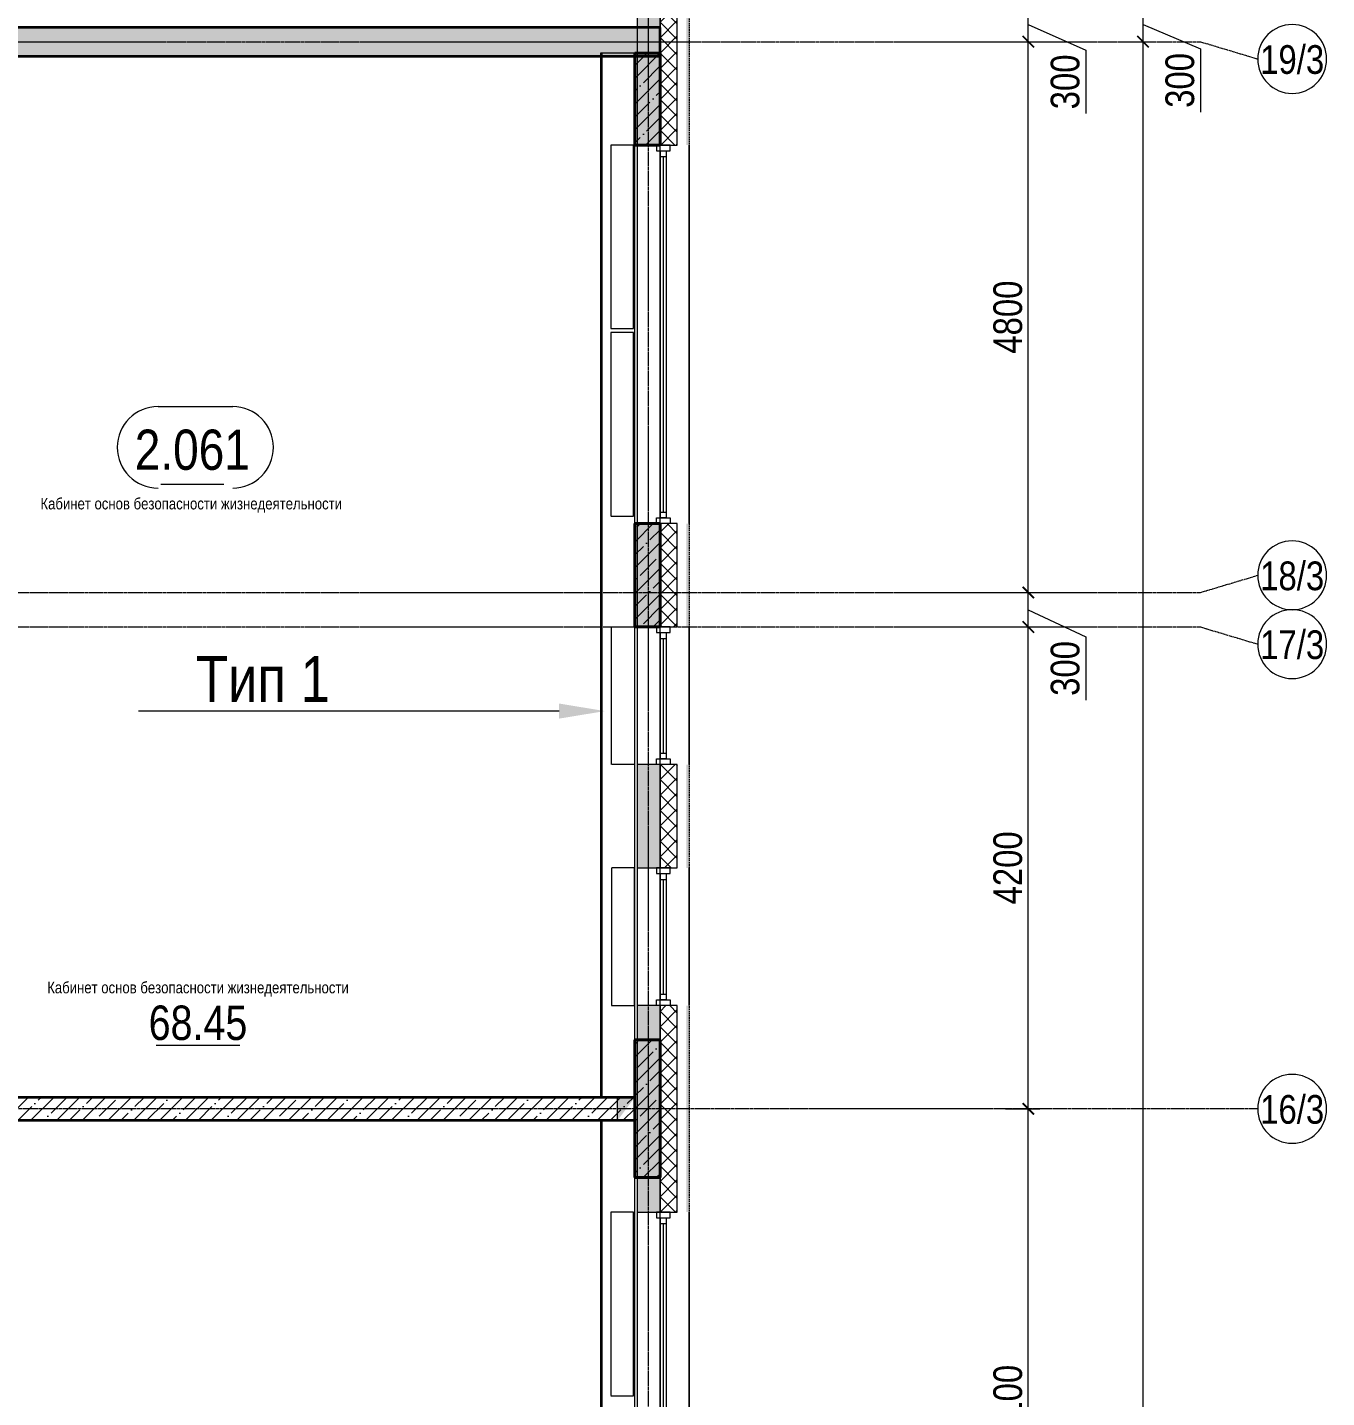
# Model space of a CAD drawing. Header units: millimetres. Extents: x -65509 to 912790, y 446 to 713294.
# Drawn here: x 251380 to 262705, y 184458 to 196400 of the extents above; entities that cross this region are included whole.
import ezdxf
from ezdxf import colors
from ezdxf.entities.mleader import LeaderData, LeaderLine
from ezdxf.enums import TextEntityAlignment as Align
from ezdxf.math import Vec2, Vec3

# ---------------------------------------------------------------- set-up
doc = ezdxf.new("R2010")
doc.units = ezdxf.units.MM
for name, pattern in [('CENTER2', [28.575, 19.05, -3.175, 3.175, -3.175]), ('DASHED', [19.05, 12.7, -6.35]), ('HIDDEN2', [4.7625, 3.175, -1.5875])]:
    doc.linetypes.add(name, pattern=pattern)
doc.layers.get('Defpoints').update_dxf_attribs({"color": 250})
for name, color, linetype, lineweight in [('A-AREA', 250, 'Continuous', 15), ('A-Wall_Материал_Газоблок_Контур', 250, 'Continuous', 0), ('АР_Area', 250, 'Continuous', 5), ('АР_Колонны', 250, 'Continuous', 30), ('АР_Окна', 250, 'Continuous', 5), ('АР_площадь пом', 250, 'Continuous', 5), ('АР_Стены ЖБ', 250, 'Continuous', 35), ('АР_Стены ПЕНОблок', 250, 'Continuous', 20), ('АР_Стены_дефшов', 250, 'Continuous', 0), ('АР_Утеплитель', 250, 'Continuous', 0), ('АР_Штриховка', 250, 'Continuous', 0), ('КМ_Фахверки', 250, 'Continuous', 25), ('ОВ_Отопление', 250, 'Continuous', 5), ('Размеры зашивки ГКЛ', 250, 'Continuous', 0), ('РД_Оси_100', 250, 'Continuous', 0), ('РД_Оси_размер', 250, 'Continuous', 0)]:
    doc.layers.add(name, color=color, linetype=linetype, lineweight=lineweight)
doc.layers.add('АР_Делит', color=250, linetype='Continuous', lineweight=0, plot=False)
doc.layers.add('АР_Отопительные приборы', color=1, linetype='HIDDEN2', lineweight=0, true_color=0xff0000)
doc.layers.add('Зашивка радиаторов тип 1 (фанера и МДФ)', color=7, linetype='Continuous', lineweight=0, true_color=0x000085)
doc.styles.add('style1', font='ARIALN.TTF')
doc.styles.add('ккк', font='isocpeur.ttf', dxfattribs={"width": 0.85, "oblique": 15})
doc.dimstyles.new('Dim100_ареал', dxfattribs={"dimscale": 100, "dimtxt": 2.5, "dimasz": 1, "dimexe": 1, "dimexo": 1, "dimgap": 0.5, "dimtad": 1, "dimzin": 12, "dimdsep": 46, "dimtxsty": 'style1', "dimblk": 'ARCHTICK', "dimcen": 1, "dimdle": 1, "dimclrd": 256, "dimclre": 256, "dimaunit": 1, "dimadec": 0, "dimazin": 3, "dimtfac": 1, "dimtmove": 1, "dimatfit": 3, "dimldrblk": 'OPEN30', "dimfxl": 4, "dimfxlon": 1, "dimtolj": 1, "dimtzin": 0, "dimlwd": 9, "dimlwe": 9, "dimarcsym": 0})
pattern_1 = [(45, (142195.16, 127275.07), (-112.2532, 112.2532), []), (45, (142307.41, 127275.07), (-112.2532, 112.2532), [198.4375, -39.6875, 0, -39.6875])]

# ---------------------------------------------------------------- blocks, each defined once
blk = doc.blocks.new('A-iden')
at = {"linetype": 'Continuous', "lineweight": 5}
blk.add_circle((0, -4), 3, dxfattribs=at)
at = {"color": 0, "linetype": 'Continuous', "lineweight": 20, "style": 'ккк', "width": 0.85}
blk.add_attdef('ID', text='', height=8, dxfattribs=at).set_placement((0.31, -3.85), align=Align.MIDDLE_CENTER)
blk = doc.blocks.new('_ArchTick')
at = {"color": 0, "linetype": 'ByBlock', "const_width": 0.15}
blk.add_lwpolyline([(-0.5, -0.5), (0.5, 0.5)], dxfattribs=at)
blk = doc.blocks.new('*D243')
at = {"layer": 'Defpoints', "color": 0, "transparency": 16777216}
for p in [(116910, 69000), (118910, 69000), (116910, 0)]:
    blk.add_point(p, dxfattribs=at)
at = {"layer": 'РД_Оси_размер', "color": 0, "lineweight": 5, "transparency": 16777216}
for p, q in [((118910, -100), (118910, 69100)), ((118710, 69000), (119010, 69000)), ((118710, 0), (119010, 0))]:
    blk.add_line(p, q, dxfattribs=at)
at = {"layer": 'РД_Оси_размер', "color": 0, "lineweight": 5, "transparency": 16777216, "xscale": 100, "yscale": 100, "zscale": 100}
for p, rotation in [((118910, 69000), 90), ((118910, 0), 270)]:
    blk.add_blockref('_ArchTick', p, dxfattribs=dict(at, rotation=rotation))
at = {"layer": 'РД_Оси_размер', "color": 0, "transparency": 16777216, "insert": (118732, 34500), "char_height": 250, "attachment_point": 5, "rotation": 90, "style": 'style1'}
blk.add_mtext('\\A1;69000', dxfattribs=at)
blk = doc.blocks.new('_Open30')
at = {"color": 0, "linetype": 'ByBlock', "lineweight": -2}
for p, q in [((-1, 0.27), (0, 0)), ((0, 0), (-1, -0.27)), ((0, 0), (-1, 0))]:
    blk.add_line(p, q, dxfattribs=at)
blk = doc.blocks.new('*D244')
at = {"layer": 'Defpoints', "color": 0, "transparency": 16777216}
for p in [(116910, 69300), (118910, 69300), (116910, 69000)]:
    blk.add_point(p, dxfattribs=at)
at = {"layer": 'РД_Оси_размер', "color": 0, "lineweight": 5, "transparency": 16777216}
for p, q in [((118910, 68900), (118910, 69400)), ((118710, 69300), (119010, 69300)), ((118910, 69150), (119410, 68939)), ((118710, 69000), (119010, 69000)), ((119410, 68939), (119410, 68387))]:
    blk.add_line(p, q, dxfattribs=at)
at = {"layer": 'РД_Оси_размер', "color": 0, "lineweight": 5, "transparency": 16777216, "xscale": 100, "yscale": 100, "zscale": 100}
for p, rotation in [((118910, 69300), 90), ((118910, 69000), 270)]:
    blk.add_blockref('_ArchTick', p, dxfattribs=dict(at, rotation=rotation))
at = {"layer": 'РД_Оси_размер', "color": 0, "transparency": 16777216, "insert": (119232, 68663), "char_height": 250, "attachment_point": 5, "rotation": 90, "style": 'style1'}
blk.add_mtext('\\A1;300', dxfattribs=at)
blk = doc.blocks.new('*D358')
at = {"layer": 'Defpoints', "color": 0, "transparency": 16777216}
for p in [(116910, 59700), (117910, 59700), (116910, 54600)]:
    blk.add_point(p, dxfattribs=at)
at = {"layer": 'РД_Оси_размер', "color": 0, "lineweight": 5, "transparency": 16777216}
for p, q in [((117910, 54500), (117910, 59800)), ((117710, 59700), (118010, 59700)), ((117710, 54600), (118010, 54600))]:
    blk.add_line(p, q, dxfattribs=at)
at = {"layer": 'РД_Оси_размер', "color": 0, "lineweight": 5, "transparency": 16777216, "xscale": 100, "yscale": 100, "zscale": 100}
for p, rotation in [((117910, 59700), 90), ((117910, 54600), 270)]:
    blk.add_blockref('_ArchTick', p, dxfattribs=dict(at, rotation=rotation))
at = {"layer": 'РД_Оси_размер', "color": 0, "transparency": 16777216, "insert": (117732, 57150), "char_height": 250, "attachment_point": 5, "rotation": 90, "style": 'style1'}
blk.add_mtext('\\A1;5100', dxfattribs=at)
blk = doc.blocks.new('*D359')
at = {"layer": 'Defpoints', "color": 0, "transparency": 16777216}
for p in [(116910, 63900), (117910, 63900), (116910, 59700)]:
    blk.add_point(p, dxfattribs=at)
at = {"layer": 'РД_Оси_размер', "color": 0, "lineweight": 5, "transparency": 16777216}
for p, q in [((117710, 63900), (118010, 63900)), ((117910, 59600), (117910, 64000)), ((117710, 59700), (118010, 59700))]:
    blk.add_line(p, q, dxfattribs=at)
at = {"layer": 'РД_Оси_размер', "color": 0, "lineweight": 5, "transparency": 16777216, "xscale": 100, "yscale": 100, "zscale": 100}
for p, rotation in [((117910, 63900), 90), ((117910, 59700), 270)]:
    blk.add_blockref('_ArchTick', p, dxfattribs=dict(at, rotation=rotation))
at = {"layer": 'РД_Оси_размер', "color": 0, "transparency": 16777216, "insert": (117732, 61800), "char_height": 250, "attachment_point": 5, "rotation": 90, "style": 'style1'}
blk.add_mtext('\\A1;4200', dxfattribs=at)
blk = doc.blocks.new('*D360')
at = {"layer": 'Defpoints', "color": 0, "transparency": 16777216}
for p in [(116910, 64200), (117910, 64200), (116910, 63900)]:
    blk.add_point(p, dxfattribs=at)
at = {"layer": 'РД_Оси_размер', "color": 0, "lineweight": 5, "transparency": 16777216}
for p, q in [((117910, 63800), (117910, 64300)), ((117710, 64200), (118010, 64200)), ((117910, 64050), (118410, 63814)), ((117710, 63900), (118010, 63900)), ((118410, 63814), (118410, 63262))]:
    blk.add_line(p, q, dxfattribs=at)
at = {"layer": 'РД_Оси_размер', "color": 0, "lineweight": 5, "transparency": 16777216, "xscale": 100, "yscale": 100, "zscale": 100}
for p, rotation in [((117910, 64200), 90), ((117910, 63900), 270)]:
    blk.add_blockref('_ArchTick', p, dxfattribs=dict(at, rotation=rotation))
at = {"layer": 'РД_Оси_размер', "color": 0, "transparency": 16777216, "insert": (118232, 63538), "char_height": 250, "attachment_point": 5, "rotation": 90, "style": 'style1'}
blk.add_mtext('\\A1;300', dxfattribs=at)
blk = doc.blocks.new('*D361')
at = {"layer": 'Defpoints', "color": 0, "transparency": 16777216}
for p in [(116910, 69000), (117910, 69000), (116910, 64200)]:
    blk.add_point(p, dxfattribs=at)
at = {"layer": 'РД_Оси_размер', "color": 0, "lineweight": 5, "transparency": 16777216}
for p, q in [((117910, 64100), (117910, 69100)), ((117710, 69000), (118010, 69000)), ((117710, 64200), (118010, 64200))]:
    blk.add_line(p, q, dxfattribs=at)
at = {"layer": 'РД_Оси_размер', "color": 0, "lineweight": 5, "transparency": 16777216, "xscale": 100, "yscale": 100, "zscale": 100}
for p, rotation in [((117910, 69000), 90), ((117910, 64200), 270)]:
    blk.add_blockref('_ArchTick', p, dxfattribs=dict(at, rotation=rotation))
at = {"layer": 'РД_Оси_размер', "color": 0, "transparency": 16777216, "insert": (117732, 66600), "char_height": 250, "attachment_point": 5, "rotation": 90, "style": 'style1'}
blk.add_mtext('\\A1;4800', dxfattribs=at)
blk = doc.blocks.new('*D362')
at = {"layer": 'Defpoints', "color": 0, "transparency": 16777216}
for p in [(116910, 69300), (117910, 69300), (116910, 69000)]:
    blk.add_point(p, dxfattribs=at)
at = {"layer": 'РД_Оси_размер', "color": 0, "lineweight": 5, "transparency": 16777216}
for p, q in [((117910, 68900), (117910, 69400)), ((117710, 69300), (118010, 69300)), ((117910, 69150), (118410, 68926)), ((117710, 69000), (118010, 69000)), ((118410, 68926), (118410, 68374))]:
    blk.add_line(p, q, dxfattribs=at)
at = {"layer": 'РД_Оси_размер', "color": 0, "lineweight": 5, "transparency": 16777216, "xscale": 100, "yscale": 100, "zscale": 100}
for p, rotation in [((117910, 69300), 90), ((117910, 69000), 270)]:
    blk.add_blockref('_ArchTick', p, dxfattribs=dict(at, rotation=rotation))
at = {"layer": 'РД_Оси_размер', "color": 0, "transparency": 16777216, "insert": (118232, 68650), "char_height": 250, "attachment_point": 5, "rotation": 90, "style": 'style1'}
blk.add_mtext('\\A1;300', dxfattribs=at)
blk = doc.blocks.new('otv_в_стене')
at = {"linetype": 'Continuous'}
blk.add_lwpolyline([(0, -1), (0, 0), (1, 0), (1, -1)], close=True, dxfattribs=at)
blk.add_solid([(0, -1), (0, 0), (0.5, -0.5), (1, 0)], dxfattribs=at)
blk = doc.blocks.new('MOK-МаркаПом_овал_ареал')
for p, q in [((-2.99, 3.76), (3.52, 3.76)), ((-2.75, -3), (2.75, -3))]:
    blk.add_line(p, q)
for centre, radius, start, end in [((-2.99, 0.21), 3.55, 90, 270), ((3.52, 0.21), 3.55, 270, 90), ((-7.41, 0), 7.16, 0, 0.001)]:
    blk.add_arc(centre, radius, start, end)
at = {"color": 0, "style": 'style1'}
blk.add_attdef('АР-ПОМЕЩЕНИЕ:НОМЕР', text='', height=3, dxfattribs=at).set_placement((0.26, 0), align=Align.MIDDLE)
blk = doc.blocks.new('MOK-МаркаПомещения1')
at = {"layer": 'A-AREA', "color": 0}
blk.add_line((-3.65, -1.94), (3.65, -1.94), dxfattribs=at)
at = {"layer": 'A-AREA', "color": 0, "style": 'style1'}
blk.add_attdef('АР-ПОМЕЩЕНИЕ:ПЛОЩАДЬ', text='', height=3, dxfattribs=at).set_placement((0, 0), align=Align.MIDDLE)
at = {"layer": 'Defpoints', "style": 'style1', "flags": 8}
blk.add_attdef('АР-ПОМЕЩЕНИЕ:НАИМЕНОВАНИЕ', text='', height=1, dxfattribs=at).set_placement((0, 2.96), align=Align.MIDDLE)
blk = doc.blocks.new('СОШ_2200_АР_ОСИ_М100_28.05.24')
at = {"layer": 'АР_Делит', "color": 5, "linetype": 'DASHED'}
blk.add_lwpolyline([(114955, 135155), (114955, -355), (93595.036, -355), (93595.036, 13855), (94145, 13855), (94145, 68320), (66055, 68320), (66055, 13857.73), (83455, 13857.73), (83455, -355), (45245, -355), (45245, 13145), (44695, 13145), (44695, 26755), (45245, 26755), (45245, 68320), (20455, 68320), (20455, 26755), (27955, 26755), (27955, 13145), (-355, 13145), (-355, 100855), (37145, 100855), (37145, 129155)], dxfattribs=at)
at = {"layer": 'РД_Оси_100', "linetype": 'CENTER2'}
for p, q in [((114600, -6155), (114600, 139938.679)), ((90799.446, 69000), (117755, 69000)), ((119910, 59700), (94200, 59700))]:
    blk.add_line(p, q, dxfattribs=at)
for points in [[(94200, 69000), (119410, 69000), (119910, 68850)], [(94200, 64200), (119410, 64200), (119910, 64350)], [(94200, 63900), (119410, 63900), (119910, 63750)]]:
    blk.add_lwpolyline(points, dxfattribs=at)
at = {"layer": 'РД_Оси_100', "color": 0}
ref = blk.add_blockref('A-iden', (120210, 69250), dxfattribs=dict(at, xscale=-100, yscale=100, zscale=100))
ref.add_attrib('ID', '19/3', dxfattribs={"layer": '0', "linetype": 'Continuous', "height": 250, "style": 'style1'}).set_placement((120210, 68850), align=Align.MIDDLE)
ref = blk.add_blockref('A-iden', (120210, 64750), dxfattribs=dict(at, xscale=-100, yscale=100, zscale=100))
ref.add_attrib('ID', '18/3', dxfattribs={"layer": '0', "linetype": 'Continuous', "height": 250, "style": 'style1'}).set_placement((120210, 64350), align=Align.MIDDLE)
ref = blk.add_blockref('A-iden', (120210, 64150), dxfattribs=dict(at, xscale=-100, yscale=100, zscale=100))
ref.add_attrib('ID', '17/3', dxfattribs={"layer": '0', "linetype": 'Continuous', "height": 250, "style": 'style1'}).set_placement((120210, 63750), align=Align.MIDDLE)
ref = blk.add_blockref('A-iden', (120210, 60100), dxfattribs=dict(at, xscale=-100, yscale=100, zscale=100))
ref.add_attrib('ID', '16/3', dxfattribs={"layer": '0', "linetype": 'Continuous', "height": 250, "style": 'style1'}).set_placement((120210, 59700), align=Align.MIDDLE)
at = {"layer": 'РД_Оси_размер'}
for base, p1, p2, picture, middle in [((118910, 69300), (116910, 69000), (116910, 69300), '*D244', (119410, 68889.275)), ((117910, 69300), (116910, 69000), (116910, 69300), '*D362', (118410, 68876.088)), ((117910, 64200), (116910, 63900), (116910, 64200), '*D360', (118410, 63764.388))]:
    dim = blk.add_linear_dim(base=base, p1=p1, p2=p2, angle=90, dimstyle='Dim100_ареал', dxfattribs=at)
    dim.commit()
    dim.dimension.update_dxf_attribs({"geometry": picture, "text_midpoint": middle, "dimtype": 128})
for base, p1, p2, picture, middle in [((118910, 69000), (116910, 0), (116910, 69000), '*D243', (118732.357, 34500)), ((117910, 69000), (116910, 64200), (116910, 69000), '*D361', (117732.357, 66600)), ((117910, 63900), (116910, 59700), (116910, 63900), '*D359', (117732.357, 61800)), ((117910, 59700), (116910, 54600), (116910, 59700), '*D358', (117732.357, 57150))]:
    dim = blk.add_linear_dim(base=base, p1=p1, p2=p2, angle=90, dimstyle='Dim100_ареал', dxfattribs=at)
    dim.commit()
    dim.dimension.update_dxf_attribs({"geometry": picture, "text_midpoint": middle})

msp = doc.modelspace()

# ---------------------------------------------------------------- hatches: boundary and pattern name
at = {"layer": 'АР_Штриховка', "linetype": 'Continuous', "lineweight": 0}
h = msp.add_hatch(dxfattribs=at)
h.set_pattern_fill('AR-CONC', color=256, angle=-360, style=0)
h.set_pattern_definition([(50, (142195.16, 127275.07), (182.18467, -15.93909), [19.05, -209.55]), (355, (142195.16, 127275.07), (-35.24342, 191.05685), [15.24, -167.64058]), (100.45144, (142210.34, 127273.74), (146.94125, 175.11775), [16.19, -178.09024]), (46.1842, (142195.16, 127325.87), (271.07904, -42.04233), [28.575, -314.325]), (96.63556, (142217.75, 127322.37), (237.40413, 247.42612), [24.285, -267.1356]), (351.18415, (142195.16, 127325.87), (237.40413, 247.4261), [22.85997, -251.45973]), (21, (142220.56, 127313.17), (151.61439, -102.2652), [19.05, -209.55]), (326, (142220.56, 127313.17), (61.80203, 184.18797), [15.24, -167.64]), (71.45144, (142233.2, 127304.65), (213.41642, 81.92277), [16.19, -178.08994]), (37.5, (142195.16, 127275.07), (3.088603, 84.55504), [0, -165.608, 0, -170.18, 0, -168.275]), (7.5, (142195.16, 127275.07), (66.81966, 100.180575), [0, -97.028, 0, -161.798, 0, -64.135]), (327.5, (142138.515, 127275.07), (135.590595, -5.728744), [0, -63.5, 0, -198.12, 0, -262.89]), (317.5, (142113.12, 127275.07), (148.12918, 25.42649), [0, -82.55, 0, -131.572, 0, -186.69])])
h.paths.add_polyline_path([(256895.157, 223475.073), (256695.157, 223475.073), (256695.157, 222575.075), (256895.157, 222575.075)], flags=0)
h.paths.add_polyline_path([(256895.157, 219275.075), (256695.157, 219275.075), (256695.157, 217375.073), (256895.157, 217375.073)], flags=0)
h.paths.add_polyline_path([(256895.157, 214075.073), (256695.157, 214075.073), (256695.157, 212575.078), (256895.157, 212575.078)], flags=0)
h.paths.add_polyline_path([(256895.157, 210175.078), (256695.157, 210175.078), (256695.157, 208925.073), (256895.157, 208925.073)], flags=0)
h.paths.add_polyline_path([(256895.157, 206825.073), (256695.157, 206825.073), (256695.157, 205925.073), (256895.157, 205925.073)], flags=0)
h.paths.add_polyline_path([(256895.157, 203825.073), (256695.157, 203825.073), (256695.157, 202925.073), (256895.157, 202925.073)], flags=0)
h.paths.add_polyline_path([(256895.157, 200825.073), (256695.157, 200825.073), (256695.157, 199925.073), (256895.157, 199925.073)], flags=0)
h.paths.add_polyline_path([(256895.157, 197825.073), (256695.157, 197825.073), (256695.157, 195375.073), (256895.157, 195375.073)], flags=0)
h.paths.add_polyline_path([(256895.157, 192075.073), (256695.157, 192075.073), (256695.157, 191175.073), (256895.157, 191175.073)], flags=0)
h.paths.add_polyline_path([(256895.157, 189975.073), (256695.157, 189975.073), (256695.157, 189075.073), (256895.157, 189075.073)], flags=0)
h.paths.add_polyline_path([(256895.157, 187875.073), (256695.157, 187875.073), (256695.157, 186075.073), (256895.157, 186075.073)], flags=0)
h.paths.add_polyline_path([(256895.157, 182775.073), (256695.157, 182775.073), (256695.157, 181875.073), (256895.157, 181875.073)], flags=0)
h.paths.add_polyline_path([(256895.157, 180675.073), (256695.157, 180675.073), (256695.157, 179775.073), (256895.157, 179775.073)], flags=0)
h.paths.add_polyline_path([(256895.157, 178575.073), (256695.157, 178575.073), (256695.157, 168775.073), (256895.157, 168775.073)], flags=0)
h = msp.add_hatch(dxfattribs=at)
h.set_pattern_fill('ANSI37', color=256, scale=30, angle=-360, style=0)
h.set_pattern_definition([(45, (142195.16, 127275.07), (-67.35192, 67.35192), []), (135, (142195.16, 127275.07), (-67.35192, -67.35192), [])])
h.paths.add_polyline_path([(257045.157, 223475.073), (256895.157, 223475.073), (256895.157, 222575.075), (257045.157, 222575.075)], flags=0)
h.paths.add_polyline_path([(257045.157, 219275.075), (256895.157, 219275.075), (256895.157, 217375.073), (257045.157, 217375.073)], flags=0)
h.paths.add_polyline_path([(257045.157, 214075.073), (256895.157, 214075.073), (256895.157, 212575.078), (257045.157, 212575.078)], flags=0)
h.paths.add_polyline_path([(257045.157, 210175.078), (256895.157, 210175.078), (256895.157, 208925.073), (257045.157, 208925.073)], flags=0)
h.paths.add_polyline_path([(257045.157, 206825.073), (256895.157, 206825.073), (256895.157, 205925.073), (257045.157, 205925.073)], flags=0)
h.paths.add_polyline_path([(257045.157, 203825.073), (256895.157, 203825.073), (256895.157, 202925.073), (257045.157, 202925.073)], flags=0)
h.paths.add_polyline_path([(257045.157, 200825.073), (256895.157, 200825.073), (256895.157, 199925.073), (257045.157, 199925.073)], flags=0)
h.paths.add_polyline_path([(257045.157, 197825.073), (256895.157, 197825.073), (256895.157, 195375.073), (257045.157, 195375.073)], flags=0)
h.paths.add_polyline_path([(257045.157, 192075.073), (256895.157, 192075.073), (256895.157, 191175.073), (257045.157, 191175.073)], flags=0)
h.paths.add_polyline_path([(257045.157, 189975.073), (256895.157, 189975.073), (256895.157, 189075.073), (257045.157, 189075.073)], flags=0)
h.paths.add_polyline_path([(257045.157, 187875.073), (256895.157, 187875.073), (256895.157, 186075.073), (257045.157, 186075.073)], flags=0)
h.paths.add_polyline_path([(257045.157, 182775.073), (256895.157, 182775.073), (256895.157, 181875.073), (257045.157, 181875.073)], flags=0)
h.paths.add_polyline_path([(257045.157, 180675.073), (256895.157, 180675.073), (256895.157, 179775.073), (257045.157, 179775.073)], flags=0)
h.paths.add_polyline_path([(257045.157, 178575.073), (256895.157, 178575.073), (256895.157, 168775.073), (257045.157, 168775.073)], flags=0)
h = msp.add_hatch(dxfattribs=at)
h.set_pattern_fill('_U', color=256, angle=-360, style=0, pattern_type=0)
h.set_pattern_definition([(360, (142195.1574, 127275.0729), (2e-16, 1), [])])
h.paths.add_polyline_path([(257150.157, 223475.073), (257125.157, 223475.073), (257125.157, 222575.075), (257150.157, 222575.075)], flags=0)
h.paths.add_polyline_path([(257150.157, 219275.075), (257125.157, 219275.075), (257125.157, 217375.073), (257150.157, 217375.073)], flags=0)
h.paths.add_polyline_path([(257150.157, 214075.073), (257125.157, 214075.073), (257125.157, 212575.078), (257150.157, 212575.078)], flags=0)
h.paths.add_polyline_path([(257150.157, 210175.078), (257125.157, 210175.078), (257125.157, 208925.073), (257150.157, 208925.073)], flags=0)
h.paths.add_polyline_path([(257150.157, 206825.073), (257125.157, 206825.073), (257125.157, 205925.073), (257150.157, 205925.073)], flags=0)
h.paths.add_polyline_path([(257150.157, 203825.073), (257125.157, 203825.073), (257125.157, 202925.073), (257150.157, 202925.073)], flags=0)
h.paths.add_polyline_path([(257150.157, 200825.073), (257125.157, 200825.073), (257125.157, 199925.073), (257150.157, 199925.073)], flags=0)
h.paths.add_polyline_path([(257150.157, 197825.073), (257125.157, 197825.073), (257125.157, 195375.073), (257150.157, 195375.073)], flags=0)
h.paths.add_polyline_path([(257150.157, 192075.073), (257125.157, 192075.073), (257125.157, 191175.073), (257150.157, 191175.073)], flags=0)
h.paths.add_polyline_path([(257150.157, 189975.073), (257125.157, 189975.073), (257125.157, 189075.073), (257150.157, 189075.073)], flags=0)
h.paths.add_polyline_path([(257150.157, 187875.073), (257125.157, 187875.073), (257125.157, 186075.073), (257150.157, 186075.073)], flags=0)
h.paths.add_polyline_path([(257150.157, 182775.073), (257125.157, 182775.073), (257125.157, 181875.073), (257150.157, 181875.073)], flags=0)
h.paths.add_polyline_path([(257150.157, 180675.073), (257125.157, 180675.073), (257125.157, 179775.073), (257150.157, 179775.073)], flags=0)
h.paths.add_polyline_path([(257150.157, 178575.073), (257125.157, 178575.073), (257125.157, 168775.073), (257150.157, 168775.073)], flags=0)
at = {"layer": 'АР_Штриховка', "linetype": 'Continuous', "lineweight": 5}
h = msp.add_hatch(dxfattribs=at)
h.set_pattern_fill('ANSI35', color=256, scale=25, style=0)
h.set_pattern_definition([(45, (142195.16, 127275.07), (-112.2532, 112.2532), []), (45, (142307.41, 127275.07), (-112.2532, 112.2532), [198.4375, -39.6875, 0, -39.6875])])
h.paths.add_polyline_path([(241070.157, 196400.073), (241320.157, 196150.073), (243979.331, 196150.073), (243979.331, 196400.073)], flags=0)
h.paths.add_polyline_path([(245979.331, 196400.073), (245979.331, 196150.073), (256895.17, 196150.073), (256895.17, 196400.073)], flags=0)
h = msp.add_hatch(dxfattribs=at)
h.set_pattern_fill('ANSI35', color=256, scale=25, style=0)
h.set_pattern_definition(pattern_1)
h.paths.add_polyline_path([(256895.157, 196175.073), (256675.157, 196175.073), (256675.157, 195375.073), (256895.157, 195375.073)], flags=0)
h = msp.add_hatch(dxfattribs=at)
h.set_pattern_fill('ANSI35', color=256, scale=25, style=0)
h.set_pattern_definition(pattern_1)
h.paths.add_polyline_path([(256895.157, 192075.073), (256675.157, 192075.073), (256675.157, 191175.073), (256895.157, 191175.073)], flags=0)
h = msp.add_hatch(dxfattribs=at)
h.set_pattern_fill('ANSI35', color=256, scale=25, style=0)
h.set_pattern_definition(pattern_1)
h.paths.add_polyline_path([(256895.157, 187575.073), (256675.157, 187575.073), (256675.157, 186375.073), (256895.157, 186375.073)], flags=0)
h = msp.add_hatch(dxfattribs=at)
h.set_pattern_fill('ANSI35', color=256, scale=25, style=0)
h.set_pattern_definition([(45, (142195.16, 127275.07), (-112.2532, 112.2532), []), (45, (142307.41, 127275.07), (-112.2532, 112.2532), [198.4375, -39.6875, 0, -39.6875])])
h.paths.add_polyline_path([(249105.157, 187075.073), (249105.157, 186875.073), (256675.157, 186875.073), (256675.157, 187075.073)], flags=0)

# ---------------------------------------------------------------- linework, layer by layer
at = {"layer": 'A-Wall_Материал_Газоблок_Контур', "linetype": 'Continuous', "lineweight": 0}
for p, q in [((256695.157, 195375.073), (256695.157, 192075.073)), ((257150.157, 192075.073), (257150.157, 195375.073)), ((256695.157, 191175.073), (256695.157, 189975.073)), ((257150.157, 189975.073), (257150.157, 191175.073)), ((256695.157, 189075.073), (256695.157, 187875.073)), ((257150.157, 187875.073), (257150.157, 189075.073)), ((256695.157, 186075.073), (256695.157, 182775.073)), ((257150.157, 182775.073), (257150.157, 186075.073))]:
    msp.add_line(p, q, dxfattribs=at)
at = {"layer": 'АР_Колонны', "linetype": 'HIDDEN2', "lineweight": 25}
for p, q in [((256675.157, 196175.073), (256895.157, 196175.073)), ((256675.157, 195375.073), (256675.157, 196175.073)), ((256895.157, 196175.073), (256895.157, 195375.073)), ((256895.157, 195375.073), (256675.157, 195375.073)), ((256675.157, 192075.073), (256895.157, 192075.073)), ((256675.157, 191175.073), (256675.157, 192075.073)), ((256895.157, 192075.073), (256895.157, 191175.073)), ((256895.157, 191175.073), (256675.157, 191175.073)), ((256675.157, 187575.073), (256895.157, 187575.073)), ((256675.157, 186375.073), (256675.157, 187575.073)), ((256895.157, 187575.073), (256895.157, 186375.073)), ((256895.157, 186375.073), (256675.157, 186375.073))]:
    msp.add_line(p, q, dxfattribs=at)
at = {"layer": 'АР_Колонны', "linetype": 'Continuous', "lineweight": 35}
for p, q in [((256675.157, 195375.073), (256675.157, 196175.073)), ((256675.157, 196175.073), (256895.157, 196175.073)), ((256895.157, 195375.073), (256895.157, 196175.073)), ((256675.157, 195375.073), (256895.157, 195375.073)), ((256675.157, 191175.073), (256675.157, 192075.073)), ((256675.157, 192075.073), (256895.157, 192075.073)), ((256895.157, 191175.073), (256895.157, 192075.073)), ((256675.157, 191175.073), (256895.157, 191175.073)), ((256675.157, 186375.073), (256675.157, 187575.073)), ((256675.157, 187575.073), (256895.157, 187575.073)), ((256895.157, 186375.073), (256895.157, 187575.073)), ((256675.157, 186375.073), (256895.157, 186375.073))]:
    msp.add_line(p, q, dxfattribs=at)
at = {"layer": 'АР_Окна', "linetype": 'Continuous', "lineweight": 5}
for p, q in [((256695.157, 195375.073), (256695.157, 192075.073)), ((257150.157, 195375.073), (257150.157, 192075.073)), ((256897.657, 195275.073), (256947.657, 195275.073)), ((256922.657, 195275.073), (256922.657, 192175.073)), ((256897.657, 192175.073), (256947.657, 192175.073)), ((256695.157, 191175.073), (256695.157, 189975.073)), ((256897.657, 191075.073), (256947.657, 191075.073)), ((256922.657, 191075.073), (256922.657, 190075.073)), ((257150.157, 191175.073), (257150.157, 189975.073)), ((256897.657, 190075.073), (256947.657, 190075.073)), ((256695.157, 189075.073), (256695.157, 187875.073)), ((257150.157, 189075.073), (257150.157, 187875.073)), ((256897.657, 188975.073), (256947.657, 188975.073)), ((256922.657, 188975.073), (256922.657, 187975.073)), ((256897.657, 187975.073), (256947.657, 187975.073)), ((256695.157, 186075.073), (256695.157, 182775.073)), ((257150.157, 186075.073), (257150.157, 182775.073)), ((256897.657, 185975.073), (256947.657, 185975.073)), ((256922.657, 185975.073), (256922.657, 182875.073))]:
    msp.add_line(p, q, dxfattribs=at)
for points in [[(256982.657, 195325.073), (256982.657, 195375.073), (256862.657, 195375.073), (256862.657, 195325.073)], [(256897.657, 195325.073), (256947.657, 195325.073), (256947.657, 192125.073), (256897.657, 192125.073)], [(256982.657, 192125.073), (256982.657, 192075.073), (256862.657, 192075.073), (256862.657, 192125.073)], [(256982.657, 191125.073), (256982.657, 191175.073), (256862.657, 191175.073), (256862.657, 191125.073)], [(256897.657, 191125.073), (256947.657, 191125.073), (256947.657, 190025.073), (256897.657, 190025.073)], [(256982.657, 190025.073), (256982.657, 189975.073), (256862.657, 189975.073), (256862.657, 190025.073)], [(256982.657, 189025.073), (256982.657, 189075.073), (256862.657, 189075.073), (256862.657, 189025.073)], [(256897.657, 189025.073), (256947.657, 189025.073), (256947.657, 187925.073), (256897.657, 187925.073)], [(256982.657, 187925.073), (256982.657, 187875.073), (256862.657, 187875.073), (256862.657, 187925.073)], [(256982.657, 186025.073), (256982.657, 186075.073), (256862.657, 186075.073), (256862.657, 186025.073)], [(256897.657, 186025.073), (256947.657, 186025.073), (256947.657, 182825.073), (256897.657, 182825.073)]]:
    msp.add_lwpolyline(points, close=True, dxfattribs=at)
at = {"layer": 'АР_Отопительные приборы'}
for points in [[(256664.783, 195374.81), (256464.783, 195374.81), (256464.783, 193774.81), (256664.783, 193774.81)], [(256664.783, 193741.655), (256464.783, 193741.655), (256464.783, 192141.655), (256664.783, 192141.655)], [(256672.866, 189975.073), (256472.866, 189975.073), (256472.866, 191175.073), (256672.866, 191175.073)], [(256672.866, 189075.073), (256472.866, 189075.073), (256472.866, 187875.073), (256672.866, 187875.073)], [(256664.783, 186074.81), (256464.783, 186074.81), (256464.783, 184474.81), (256664.783, 184474.81)]]:
    msp.add_lwpolyline(points, close=True, dxfattribs=at)
at = {"layer": 'АР_Стены ЖБ', "linetype": 'Continuous', "lineweight": 35}
for p, q in [((256895.17, 196400.073), (245979.331, 196400.073)), ((256895.17, 196150.073), (256895.17, 196400.073)), ((245979.331, 196150.073), (256895.17, 196150.073)), ((256675.157, 187075.073), (249105.157, 187075.073)), ((256675.157, 186875.073), (256675.157, 187075.073)), ((249105.157, 186875.073), (256675.157, 186875.073))]:
    msp.add_line(p, q, dxfattribs=at)
at = {"layer": 'АР_Стены ЖБ', "linetype": 'Continuous', "lineweight": 40}
for p, q in [((256895.157, 196175.073), (256675.157, 196175.073)), ((256675.157, 196175.073), (256675.157, 195375.073)), ((256895.157, 195375.073), (256895.157, 196175.073)), ((256675.157, 195375.073), (256895.157, 195375.073)), ((256895.157, 192075.073), (256675.157, 192075.073)), ((256675.157, 192075.073), (256675.157, 191175.073)), ((256895.157, 191175.073), (256895.157, 192075.073)), ((256675.157, 191175.073), (256895.157, 191175.073)), ((256895.157, 187575.073), (256675.157, 187575.073)), ((256675.157, 187575.073), (256675.157, 186375.073)), ((256895.157, 186375.073), (256895.157, 187575.073)), ((256675.157, 186375.073), (256895.157, 186375.073))]:
    msp.add_line(p, q, dxfattribs=at)
at = {"layer": 'АР_Стены ПЕНОблок', "linetype": 'Continuous', "lineweight": 20}
for p, q in [((256695.157, 197825.073), (256695.157, 195375.073)), ((256895.157, 195375.073), (256895.157, 197825.073)), ((256695.157, 195375.073), (256895.157, 195375.073)), ((256895.157, 192075.073), (256695.157, 192075.073)), ((256695.157, 192075.073), (256695.157, 191175.073)), ((256895.157, 191175.073), (256895.157, 192075.073)), ((256695.157, 191175.073), (256895.157, 191175.073)), ((256895.157, 189975.073), (256695.157, 189975.073)), ((256695.157, 189975.073), (256695.157, 189075.073)), ((256895.157, 189075.073), (256895.157, 189975.073)), ((256695.157, 189075.073), (256895.157, 189075.073)), ((256895.157, 187875.073), (256695.157, 187875.073)), ((256695.157, 187875.073), (256695.157, 186075.073)), ((256895.157, 186075.073), (256895.157, 187875.073)), ((256695.157, 186075.073), (256895.157, 186075.073))]:
    msp.add_line(p, q, dxfattribs=at)
at = {"layer": 'АР_Стены_дефшов', "linetype": 'Continuous', "lineweight": 0}
for p, q in [((256895.157, 196400.073), (256895.157, 196475.073)), ((245979.331, 196400.073), (256895.157, 196400.073))]:
    msp.add_line(p, q, dxfattribs=at)
at = {"layer": 'АР_Утеплитель', "linetype": 'Continuous', "lineweight": 0}
for p, q in [((256895.157, 197825.073), (256895.157, 195375.073)), ((257045.157, 195375.073), (257045.157, 197825.073)), ((256895.157, 195375.073), (257045.157, 195375.073)), ((257045.157, 192075.073), (256895.157, 192075.073)), ((256895.157, 192075.073), (256895.157, 191175.073)), ((257045.157, 191175.073), (257045.157, 192075.073)), ((256895.157, 191175.073), (257045.157, 191175.073)), ((257045.157, 189975.073), (256895.157, 189975.073)), ((256895.157, 189975.073), (256895.157, 189075.073)), ((257045.157, 189075.073), (257045.157, 189975.073)), ((256895.157, 189075.073), (257045.157, 189075.073)), ((257045.157, 187875.073), (256895.157, 187875.073)), ((256895.157, 187875.073), (256895.157, 186075.073)), ((257045.157, 186075.073), (257045.157, 187875.073)), ((256895.157, 186075.073), (257045.157, 186075.073))]:
    msp.add_line(p, q, dxfattribs=at)
at = {"layer": 'Зашивка радиаторов тип 1 (фанера и МДФ)', "linetype": 'Continuous', "lineweight": 0}
for p, q in [((256375.159, 196175.073), (256375.157, 187075.073)), ((256387.659, 196175.073), (256375.159, 196175.073)), ((256387.659, 196175.073), (256387.657, 187075.073)), ((256387.657, 187075.073), (256387.659, 196175.073)), ((256675.159, 196175.073), (256387.659, 196175.073)), ((256675.157, 187075.073), (256675.159, 196175.073)), ((256375.157, 187075.073), (256387.657, 187075.073)), ((256387.657, 187075.073), (256675.157, 187075.073)), ((256375.159, 186875.073), (256375.157, 177775.073)), ((256387.659, 186875.073), (256375.159, 186875.073)), ((256387.659, 186875.073), (256387.657, 177775.073)), ((256387.657, 177775.073), (256387.659, 186875.073)), ((256675.159, 186875.073), (256387.659, 186875.073)), ((256675.157, 177775.073), (256675.159, 186875.073))]:
    msp.add_line(p, q, dxfattribs=at)
at = {"layer": 'КМ_Фахверки', "lineweight": 5}
msp.add_lwpolyline([(212895.157, 195850.073), (236595.157, 195849.49), (236595.157, 127175.073), (256895.157, 127175.073), (256895.126, 262175.073), (215195.161, 262175.073), (215195.161, 256175.073), (179595.157, 256175.073), (179595.157, 227875.073), (142095.157, 227875.073), (142095.157, 140675.073), (169895.157, 140675.073), (169895.157, 153775.073), (162395.157, 153775.073), (162395.157, 195850.073), (187695.157, 195850.073), (187695.157, 127175.073), (225395.157, 127175.073), (225395.157, 140875.073), (207995.156, 140875.08), (207995.156, 195850.073), (212896.745, 195850.073)], dxfattribs=at)

# ---------------------------------------------------------------- block references
at = {"layer": 'АР_Area', "linetype": 'Continuous', "lineweight": 5}
ref = msp.add_blockref('MOK-МаркаПом_овал_ареал', (252817.689, 192719.585), dxfattribs=dict(at, xscale=100, yscale=100, zscale=100))
ref.add_attrib('АР-ПОМЕЩЕНИЕ:НОМЕР', '2.061', dxfattribs={"layer": '0', "color": 0, "height": 350, "style": 'style1'}).set_placement((252817.689, 192719.585), align=Align.MIDDLE)
ref.add_attrib('АР-ПОМЕЩЕНИЕ:НАИМЕНОВАНИЕ', 'Кабинет основ безопасности жизнедеятельности', dxfattribs={"layer": 'Defpoints', "color": 2, "height": 100, "style": 'style1'}).set_placement((252808.274, 192238.192), align=Align.MIDDLE)
at = {"layer": 'АР_площадь пом', "linetype": 'Continuous', "lineweight": 5}
ref = msp.add_blockref('MOK-МаркаПомещения1', (252867.17, 187725.111), dxfattribs=dict(at, xscale=100, yscale=100, zscale=100))
ref.add_attrib('АР-ПОМЕЩЕНИЕ:НАИМЕНОВАНИЕ', 'Кабинет основ безопасности жизнедеятельности', dxfattribs={"layer": 'Defpoints', "height": 100, "style": 'style1'}).set_placement((252867.17, 188020.674), align=Align.MIDDLE)
ref.add_attrib('АР-ПОМЕЩЕНИЕ:ПЛОЩАДЬ', '68.45', dxfattribs={"layer": 'A-AREA', "color": 0, "height": 300, "style": 'style1'}).set_placement((252867.17, 187725.111), align=Align.MIDDLE)
at = {"layer": 'ОВ_Отопление', "xscale": 150, "yscale": 200}
msp.add_blockref('otv_в_стене', (256525.157, 187075.073), dxfattribs=at)
at = {"layer": 'РД_Оси_100'}
msp.add_blockref('СОШ_2200_АР_ОСИ_М100_28.05.24', (142195.157, 127275.073), dxfattribs=at)

# ---------------------------------------------------------------- leaders
at = {"layer": 'Размеры зашивки ГКЛ'}
ml = msp.add_multileader_mtext('Standard', dxfattribs=at)
ml.set_content('\\pxsm1;Тип 1 ', color=(0, 0, 138), style='style1')
ml.set_leader_properties(color=256, linetype='ByLayer', lineweight=9)
ml.build(insert=Vec2(0, 0))
ml.multileader.update_dxf_attribs({"has_dogleg": 0, "text_left_attachment_type": 6, "text_right_attachment_type": 6, "text_bottom_attachment_type": 10, "dogleg_length": 25, "arrow_head_size": 400})
ctx = ml.context
ctx.base_point, ctx.char_height, ctx.arrow_head_size, ctx.landing_gap_size, ctx.plane_origin = Vec3(252799.437, 190441.553), 400, 400, 50, Vec3(246985.574, 197412.117)
ctx.left_attachment, ctx.right_attachment, ctx.top_attachment = 6, 6, 10
notes = []
notes.append((ctx, [(1, (1, 1, 0), (253994.833, 190441.553), (-1, 0), 25, [(1, [(256414.449, 190441.553)], 0, [])])]))
ctx.mtext.insert, ctx.mtext.width, ctx.mtext.defined_height, ctx.mtext.line_spacing_factor, ctx.mtext.flow_direction = Vec3(252849.437, 190921.553), 1668.44707, 600, 0.3, 5
for ctx, leaders in notes:
    for number, flags, end, landing, length, lines in leaders:
        leader = LeaderData()
        leader.index, (leader.has_last_leader_line, leader.has_dogleg_vector, leader.attachment_direction) = number, flags
        leader.last_leader_point, leader.dogleg_vector, leader.dogleg_length = Vec3(end), Vec3(landing), length
        for number, points, colour, breaks in lines:
            line = LeaderLine()
            line.index, line.vertices, line.color, line.breaks = number, Vec3.list(points), colors.encode_raw_color(colour), breaks
            leader.lines.append(line)
        ctx.leaders.append(leader)

doc.saveas('drawing.dxf')
